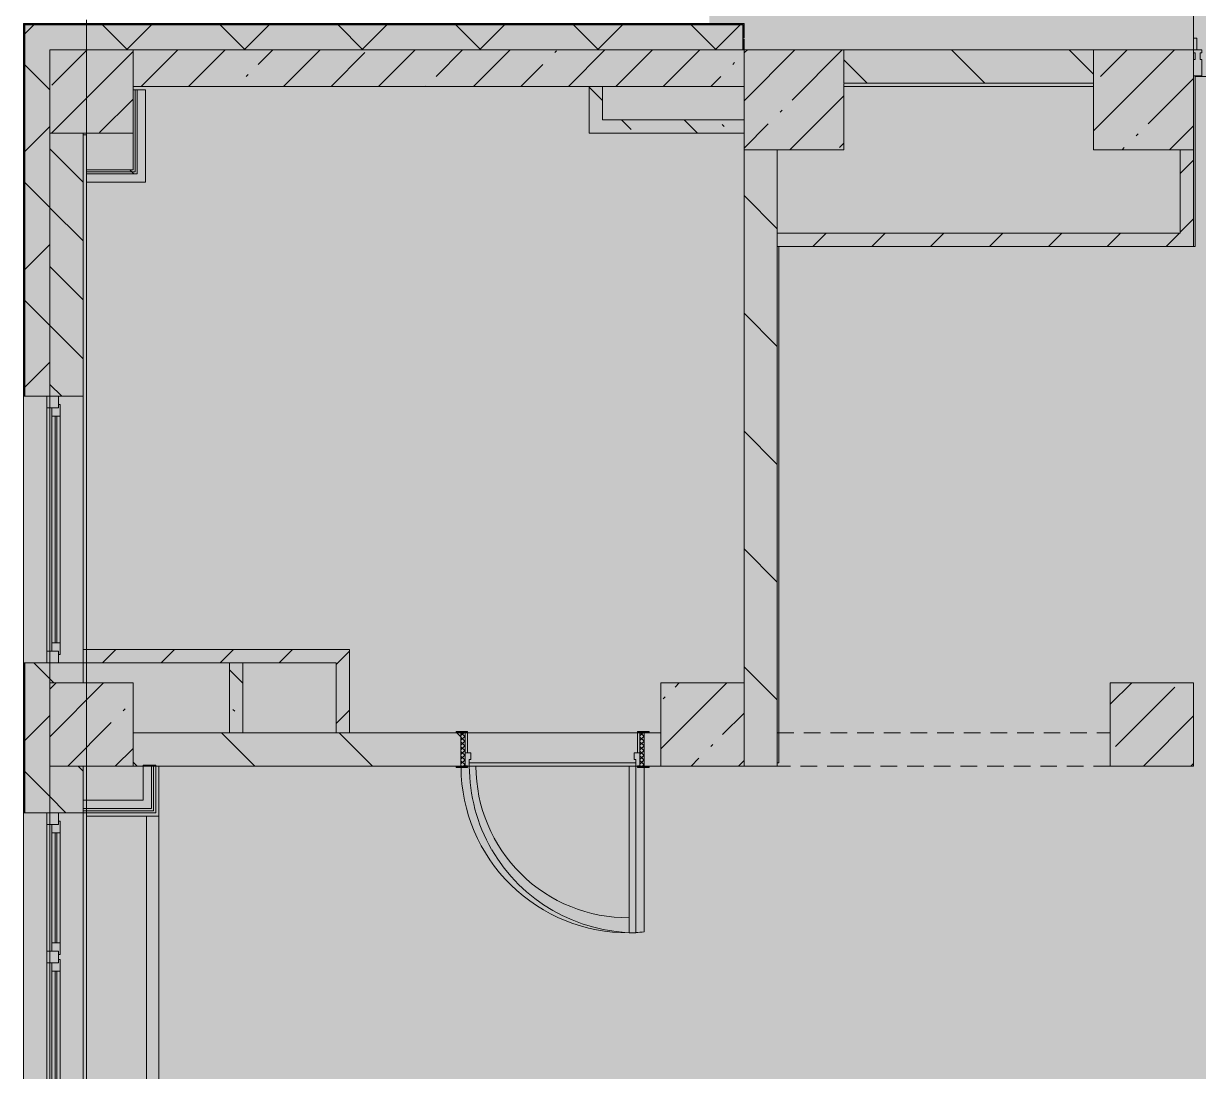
# Model space of a CAD drawing. Header units: millimetres. Extents: x -3129 to 197107, y -8553 to 29000.
# Drawn here: x 69829 to 76887, y 9067 to 15358 of the extents above; entities that cross this region are included whole.
import ezdxf

# ---------------------------------------------------------------- set-up
doc = ezdxf.new("R2010")
doc.units = ezdxf.units.MM
doc.linetypes.add('200_ШТРИХ__ш1_п0_6_', pattern=[160, 100, -60])
doc.layers.add('A-DETL-GENF-6', color=7, linetype='Continuous', lineweight=9, true_color=0xc0c0c0, transparency=0.4)
for name, color, linetype, lineweight in [('A-DETL-MBND-1', 7, '200_ШТРИХ__ш1_п0_6_', 9), ('A-WALL-6', 7, 'Continuous', 5), ('I-WALL-6', 7, 'Continuous', 5), ('S-COLS-2', 7, 'Continuous', 5), ('Оси', 7, 'Continuous', 9)]:
    doc.layers.add(name, color=color, linetype=linetype, lineweight=lineweight)
for name, color, linetype, lineweight, true_color in [('A-DOOR-3', 7, 'Continuous', 5, 0xaaaaaa), ('A-DOOR-4', 7, 'Continuous', 5, 0xe2e2e2), ('A-DOOR-5', 7, 'Continuous', 5, 0xb7b7b7), ('A-DOOR-FRAM-3', 7, 'Continuous', 5, 0xe2e2e2), ('A-DOOR-FRAM-4', 7, 'Continuous', 5, 0xaaaaaa), ('A-DOOR-FRAM-5', 7, 'Continuous', 5, 0xb7b7b7), ('A-FLOR-2', 7, 'Continuous', 5, 0xb7b7b7), ('A-GLAZ-2', 7, 'Continuous', 5, 0x737373), ('A-GLAZ-CWMG-2', 7, 'Continuous', 5, 0x737373), ('A-WALL-7', 7, 'Continuous', 9, 0x737373), ('A-WALL-8', 7, 'Continuous', 5, 0x737373), ('I-WALL-5', 7, 'Continuous', 9, 0xe7e7e7), ('I-WALL-7', 7, 'Continuous', 5, 0x737373), ('I-WALL-8', 7, 'Continuous', 5, 0x787878), ('S-COLS-1', 7, 'Continuous', 5, 0x737373)]:
    doc.layers.add(name, color=color, linetype=linetype, lineweight=lineweight, true_color=true_color)
pattern_1 = [(45, (70097.43, 0), (-285.123, 285.123), []), (45, (70382.56, 0), (-285.123, 285.123), [504.031, -100.806, 16.764, -84.042])]
pattern_2 = [(135, (70097.43, 0), (-353.553, -353.553), [])]
pattern_3 = [(45, (70097.43, 0), (-353.553, 353.553), []), (135, (70097.43, 0), (-353.553, -353.553), [])]
pattern_4 = [(45, (70097.43, 0), (-176.7767, 176.7767), [])]
pattern_5 = [(135, (70097.43, 0), (-377.17, -377.17), [533.4, -88.9, 17.78, -88.9]), (135, (70097.43, 376.94), (-377.17, -377.17), []), (50, (70097.43, 0), (637.645, -55.787), [66.675, -733.425]), (355, (70097.4, 0), (-123.35, 668.7), [53.34, -586.74]), (100.451, (70150.6, -4.65), (514.3, 612.908), [56.665, -623.315]), (46.184, (70097.4, 177.8), (948.776, -147.15), [100.01, -1100.137]), (96.636, (70176.5, 165.5), (830.91, 865.997), [85, -934.973]), (351.184, (70097.4, 177.8), (830.92, 865.99), [80.01, -880.11]), (21, (70186.33, 133.35), (530.65, -357.928), [66.675, -733.425]), (326, (70186.3, 133.35), (216.308, 644.658), [53.34, -586.74]), (71.451, (70230.55, 103.5), (746.96, 286.724), [56.665, -623.315]), (37.5, (70097.43, 0), (10.8105, 295.9426), [16.764, -562.864, 16.764, -578.866, -588.962]), (37.5, (70097.43, 0), (10.8105, 295.9426), [-1175.258, 16.764, -572.198]), (7.5, (70097.43, 0), (233.869, 350.632), [16.764, -322.834, 16.764, -549.529, -224.472]), (7.5, (70097.43, 0), (233.869, 350.632), [-905.891, 16.764, -207.708]), (327.5, (69899.19, 0), (474.568, -20.0513), [16.764, -205.486, 16.764, -676.656, -920.115]), (327.5, (69899.19, 0), (474.568, -20.0513), [-915.67, 16.764, -903.351]), (317.5, (69810.3, 0), (518.452, 88.993), [16.764, -272.161, 16.764, -443.738, -653.415]), (317.5, (69810.3, 0), (518.452, 88.993), [-749.427, 16.764, -636.65])]
pattern_6 = [(45, (70097.4, 0), (-530.33, 530.33), []), (135, (70097.4, 0), (-530.33, -530.33), [])]

# ---------------------------------------------------------------- blocks, each defined once
blk = doc.blocks.new('BSC_Колонна _Прямоугольная - 500х500-V132-2_1_1_птичка')
at = {"layer": 'S-COLS-2'}
h = blk.add_hatch(dxfattribs=at)
h.set_pattern_fill('FP_159', color=256, style=0, pattern_type=2)
h.set_pattern_definition([(45, (-140, -14950), (-285.123, 285.123), []), (45, (145.12, -14950), (-285.123, 285.123), [504.031, -100.806, 16.764, -84.042])])
h.paths.add_polyline_path([(-250, -250), (250, -250), (250, 250), (-250, 250)])
at = {"layer": 'S-COLS-1'}
for p, q in [((250, 250), (-250, 250)), ((-250, 250), (-250, -250)), ((250, -250), (250, 250)), ((-250, -250), (250, -250))]:
    blk.add_line(p, q, dxfattribs=at)
blk = doc.blocks.new('110_Дверь_СКБ_1Ст_Внутренняя1 - Д-4к_п__1100x2100h_Артистические EI30-33310874-2_1_1_птичка')
at = {"layer": 'A-DOOR-3'}
h = blk.add_hatch(dxfattribs=at)
h.set_pattern_fill('FP_13', color=256, style=0, pattern_type=2)
h.set_pattern_definition([(135, (1751.41, 164.685), (-14.14214, -14.14214), []), (225, (1751.41, 164.685), (14.14214, -14.14214), [])])
h.paths.add_polyline_path([(537.5, 100), (537.5, -100), (562.5, -100), (562.5, 100)])
at = {"layer": 'A-DOOR-4'}
h = blk.add_hatch(color=256, dxfattribs=at)
h.paths.add_polyline_path([(512.5, 100), (512.5, 60), (502.5, 60), (502.5, 20), (537.5, 20), (537.5, 100)])
h.paths.add_polyline_path([(-487.5, 100), (-512.5, 100), (-512.5, 20), (-477.5, 20), (-477.5, 60), (-487.5, 60)])
at = {"layer": 'A-DOOR-FRAM-3'}
for points in [[(-447.5, 1100), (-487.5, 1100), (-487.5, 100), (-447.5, 100), (-447.5, 935.9)], [(-567.5, 108), (-567.5, 100), (-497.5, 100), (-497.5, 108)], [(592.5, 108), (522.5, 108), (522.5, 100), (592.5, 100)], [(-497.5, 20), (-512.5, 20), (-512.5, -100), (-497.5, -100)], [(537.5, 20), (522.5, 20), (522.5, -100), (537.5, -100)], [(-567.5, -100), (-567.5, -108), (-497.5, -108), (-497.5, -100)], [(522.5, -100), (522.5, -108), (592.5, -108), (592.5, -100)]]:
    blk.add_hatch(color=256, dxfattribs=at).paths.add_polyline_path(points)
at = {"layer": 'A-DOOR-FRAM-4'}
h = blk.add_hatch(dxfattribs=at)
h.set_pattern_fill('FP_14', color=256, style=0, pattern_type=2)
h.set_pattern_definition([(45, (-371.384, 164.685), (-14.1421, 14.1421), []), (135, (-371.384, 164.685), (-14.1421, -14.1421), [])])
h.paths.add_polyline_path([(-512.5, 100), (-537.5, 100), (-537.5, -100), (-512.5, -100)])
at = {"layer": 'A-DOOR-5'}
for p, q in [((-487.5, 1100), (-487.5, 100)), ((-447.5, 1100), (-487.5, 1100)), ((-447.5, 100), (-447.5, 1100)), ((-487.5, 100), (-447.5, 100))]:
    blk.add_line(p, q, dxfattribs=at)
for start, end in [(30.12554, 90), (360, 30)]:
    blk.add_arc((-487.5, 100), 1000, start, end, dxfattribs=at)
at = {"layer": 'A-DOOR-FRAM-5'}
for p, q in [((-497.5, 108), (-567.5, 108)), ((-567.5, 108), (-567.5, 100)), ((-567.5, 100), (-497.5, 100)), ((-512.5, 100), (-537.5, 100)), ((-537.5, 100), (-537.5, -100)), ((-487.5, 100), (-512.5, 100)), ((-512.5, 100), (-512.5, 20)), ((-512.5, -100), (-512.5, 100)), ((-497.5, 100), (-512.5, 100)), ((-512.5, 100), (-512.5, 99)), ((-512.5, 99), (-497.5, 99)), ((-497.5, 100), (-497.5, 108)), ((-497.5, 99), (-497.5, 100)), ((-487.5, 60), (-487.5, 100)), ((512.5, 100), (512.5, 60)), ((537.5, 100), (512.5, 100)), ((592.5, 108), (522.5, 108)), ((522.5, 108), (522.5, 100)), ((537.5, 100), (522.5, 100)), ((522.5, 100), (522.5, 99)), ((522.5, 100), (592.5, 100)), ((522.5, 99), (537.5, 99)), ((537.5, 20), (537.5, 100)), ((562.5, 100), (537.5, 100)), ((537.5, 100), (537.5, -100)), ((537.5, 99), (537.5, 100)), ((562.5, -100), (562.5, 100)), ((592.5, 100), (592.5, 108)), ((-512.5, 20), (-477.5, 20)), ((-497.5, 20), (-512.5, 20)), ((-512.5, 20), (-512.5, -100)), ((-497.5, -100), (-497.5, 20)), ((-477.5, 60), (-487.5, 60)), ((-477.5, 20), (-477.5, 60)), ((512.5, 60), (502.5, 60)), ((502.5, 60), (502.5, 20)), ((502.5, 20), (537.5, 20)), ((537.5, 20), (522.5, 20)), ((522.5, 20), (522.5, -100)), ((537.5, -100), (537.5, 20)), ((-497.5, -100), (-567.5, -100)), ((-567.5, -100), (-567.5, -108)), ((-567.5, -108), (-497.5, -108)), ((-537.5, -100), (-512.5, -100)), ((-512.5, -100), (-497.5, -100)), ((-497.5, -108), (-497.5, -100)), ((522.5, -100), (537.5, -100)), ((592.5, -100), (522.5, -100)), ((522.5, -100), (522.5, -108)), ((522.5, -108), (592.5, -108)), ((537.5, -100), (562.5, -100)), ((592.5, -108), (592.5, -100))]:
    blk.add_line(p, q, dxfattribs=at)
blk = doc.blocks.new('BSC_Колонна _Прямоугольная - 500х500-22206884-2_1_1_птичка')
at = {"layer": 'S-COLS-2'}
h = blk.add_hatch(dxfattribs=at)
h.set_pattern_fill('FP_211', color=256, style=0, pattern_type=2)
h.set_pattern_definition([(45, (-6510, -11150), (-285.123, 285.123), []), (45, (-6224.88, -11150), (-285.123, 285.123), [504.031, -100.806, 16.764, -84.042])])
h.paths.add_polyline_path([(-250, -250), (250, -250), (250, 250), (-250, 250), (-250, 71)])
at = {"layer": 'S-COLS-1'}
for p, q in [((250, 250), (-250, 250)), ((-250, 250), (-250, -250)), ((250, -250), (250, 250)), ((-250, -250), (250, -250))]:
    blk.add_line(p, q, dxfattribs=at)
blk = doc.blocks.new('BSC_Колонна _Прямоугольная - 500х500-V198-2_1_1_птичка')
at = {"layer": 'S-COLS-2'}
h = blk.add_hatch(dxfattribs=at)
h.set_pattern_fill('FP_212', color=256, style=0, pattern_type=2)
h.set_pattern_definition([(45, (-3810, -11150), (-285.123, 285.123), []), (45, (-3524.88, -11150), (-285.123, 285.123), [504.031, -100.806, 16.764, -84.042])])
h.paths.add_polyline_path([(-250, -250), (250, -250), (250, 250), (-250, 250), (-250, 71)])
at = {"layer": 'S-COLS-1'}
for p, q in [((250, 250), (-250, 250)), ((-250, 250), (-250, -250)), ((250, -250), (250, 250)), ((-250, -250), (250, -250))]:
    blk.add_line(p, q, dxfattribs=at)
blk = doc.blocks.new('120_Окно_СКБ_1Ст - 120_Окно_СКБ_1Ст_1600х2500_h_ 2-22959204-2_1_1_птичка')
at = {"layer": 'A-GLAZ-2'}
for p, q in [((-800, -127), (-800, -57)), ((-800, -57), (-730, -57)), ((800, -57), (-800, -57)), ((-730, -57), (-730, -127)), ((730, -127), (730, -57)), ((730, -57), (800, -57)), ((800, -57), (800, -127)), ((-730, -127), (-800, -127)), ((-800, -127), (-750, -127)), ((-730, -127), (-750, -127)), ((-750, -127), (-750, -137)), ((-750, -137), (750, -137)), ((750, -137), (-750, -137)), ((730, -87), (-730, -87)), ((-730, -87), (-730, -127)), ((-680, -137), (-680, -87)), ((-680, -107), (680, -107)), ((680, -117), (-680, -117)), ((680, -137), (680, -87)), ((730, -127), (730, -87)), ((800, -127), (730, -127)), ((750, -127), (730, -127)), ((750, -127), (800, -127)), ((750, -137), (750, -127))]:
    blk.add_line(p, q, dxfattribs=at)
blk = doc.blocks.new('120_Окно_СКБ_2Ст - 120_Окно_СКБ_2Ст 2100х2500 _мал створка справа_-22445857-2_1_1_птичка')
at = {"layer": 'A-GLAZ-2'}
for p, q in [((-1050, -127), (-1050, -57)), ((-1050, -57), (-980, -57)), ((1050, -57), (-1050, -57)), ((-980, -57), (-980, -127)), ((150, -127), (150, -57)), ((150, -57), (220, -57)), ((220, -57), (220, -127)), ((980, -127), (980, -57)), ((980, -57), (1050, -57)), ((1050, -57), (1050, -127)), ((-980, -127), (-1050, -127)), ((-1050, -127), (-1000, -127)), ((-980, -127), (-1000, -127)), ((-1000, -127), (-1000, -137)), ((-1000, -137), (170, -137)), ((170, -137), (-1000, -137)), ((150, -87), (-980, -87)), ((-980, -87), (-980, -127)), ((-930, -137), (-930, -87)), ((-930, -107), (100, -107)), ((100, -117), (-930, -117)), ((100, -137), (100, -87)), ((150, -127), (150, -87)), ((220, -127), (150, -127)), ((170, -127), (150, -127)), ((170, -127), (200, -127)), ((170, -137), (170, -127)), ((220, -127), (200, -127)), ((200, -127), (200, -137)), ((200, -137), (1000, -137)), ((1000, -137), (200, -137)), ((980, -87), (220, -87)), ((220, -87), (220, -127)), ((270, -137), (270, -87)), ((270, -107), (930, -107)), ((930, -117), (270, -117)), ((930, -137), (930, -87)), ((980, -127), (980, -87)), ((1050, -127), (980, -127)), ((1000, -127), (980, -127)), ((1000, -127), (1050, -127)), ((1000, -137), (1000, -127))]:
    blk.add_line(p, q, dxfattribs=at)
blk = doc.blocks.new('BSC_Колонна _Прямоугольная - 500х500-V207-2_1_1_птичка')
at = {"layer": 'S-COLS-2'}
h = blk.add_hatch(dxfattribs=at)
h.set_pattern_fill('FP_220', color=256, style=0, pattern_type=2)
h.set_pattern_definition([(45, (-140, -11150), (-285.123, 285.123), []), (45, (145.12, -11150), (-285.123, 285.123), [504.031, -100.806, 16.764, -84.042])])
h.paths.add_polyline_path([(-250, -250), (250, -250), (250, 250), (-250, 250), (-250, 71)])
at = {"layer": 'S-COLS-1'}
for p, q in [((250, 250), (-250, 250)), ((-250, 250), (-250, -250)), ((250, -250), (250, 250)), ((-250, -250), (250, -250))]:
    blk.add_line(p, q, dxfattribs=at)
blk = doc.blocks.new('Прямоугольный импост - Импост структурный с накладкой - 160мм-23997897-2_1_1_птичка')
at = {"layer": 'A-GLAZ-CWMG-2'}
for p, q in [((0, 140), (-50, 140)), ((-50, 140), (-50, 40)), ((0, 40), (0, 140)), ((-50, 40), (-40, 40)), ((-40, 0), (-50, 0)), ((-50, 0), (-50, -17)), ((-40, 40), (-40, 0)), ((-10, 0), (-10, 40)), ((-10, 40), (0, 40)), ((0, 0), (-10, 0)), ((0, -17), (0, 0)), ((-50, -17), (0, -17))]:
    blk.add_line(p, q, dxfattribs=at)
blk = doc.blocks.new('Зашивка приборов отопления42 - Зашивка приборов отопления-33374801-2_1_1_птичка')
at = {"layer": 'A-WALL-8'}
for p, q in [((37471.9, 23439), (35371.9, 23439)), ((37471.9, 23079), (37471.9, 23439)), ((35371.9, 23079), (37471.9, 23079)), ((37471.9, 23079), (35371.9, 23079)), ((37471.9, 23004), (37471.9, 23079)), ((35371.9, 23004), (37471.9, 23004))]:
    blk.add_line(p, q, dxfattribs=at)

msp = doc.modelspace()

# ---------------------------------------------------------------- hatches: boundary and pattern name
at = {"layer": 'A-DETL-GENF-6'}
msp.add_hatch(color=256, dxfattribs=at).paths.add_polyline_path([(103272.5, -280), (108857.4, -280), (108857.4, 23777.7), (103957.4, 23777.7), (103957.4, 27350), (73949.4, 27350), (73949.4, 15358), (69829.4, 15358), (69829.4, -280), (102344.9, -280)])
at = {"layer": 'A-WALL-6'}
h = msp.add_hatch(dxfattribs=at)
h.set_pattern_fill('FP_124', color=256, style=0, pattern_type=2)
h.set_pattern_definition(pattern_3)
h.paths.add_polyline_path([(69876.9, -100), (69987.4, -100), (69987.4, 5220), (69837.4, 5220), (69837.4, -100)])
h.paths.add_polyline_path([(69987.4, 7320), (69987.4, 8520), (69837.4, 8520), (69837.4, 7320)])
h.paths.add_polyline_path([(69881.7, 10620), (69987.4, 10620), (69987.4, 11520), (69837.4, 11520), (69837.4, 10620)])
h.paths.add_polyline_path([(69881.7, 13120), (69987.4, 13120), (69987.4, 15350), (69837.4, 15350), (69837.4, 13120)])
h = msp.add_hatch(dxfattribs=at)
h.set_pattern_fill('FP_124', color=256, style=0, pattern_type=2)
h.set_pattern_definition(pattern_3)
h.paths.add_polyline_path([(74149.4, 15200), (74149.4, 15350), (69987.4, 15350), (69987.4, 15200), (73949.4, 15200)])
h = msp.add_hatch(dxfattribs=at)
h.set_pattern_fill('FP_134', color=256, style=0, pattern_type=2)
h.set_pattern_definition([(135, (70097.43, 0), (-176.7767, -176.7767), [])])
h.paths.add_polyline_path([(70187.4, 7900), (70187.4, 8520), (69987.4, 8520), (69987.4, 7900)])
h.paths.add_polyline_path([(69987.4, 10620), (70187.4, 10620), (70187.4, 10900), (69987.4, 10900), (69987.4, 10642.6)])
h.paths.add_polyline_path([(69987.4, 11400), (70187.4, 11400), (70187.4, 11520), (69987.4, 11520)])
h.paths.add_polyline_path([(70187.4, 13120), (70187.4, 14700), (69987.4, 14700), (69987.4, 13120)])
at = {"layer": 'I-WALL-5'}
for points in [[(70562.4, 14405), (70562.4, 14960), (70512.4, 14960), (70512.4, 14405)], [(70512.4, 14405), (70512.4, 14455), (70207.4, 14455), (70207.4, 14405), (70487.4, 14405)], [(70598.4, 10695), (70598.4, 10905), (70548.4, 10905), (70548.4, 10695)], [(70187.4, 10645), (70598.4, 10645), (70598.4, 10695), (70187.4, 10695)]]:
    msp.add_hatch(color=256, dxfattribs=at).paths.add_polyline_path(points)
at = {"layer": 'I-WALL-6'}
h = msp.add_hatch(dxfattribs=at)
h.set_pattern_fill('FP_132', color=256, style=0, pattern_type=2)
h.set_pattern_definition(pattern_1)
h.paths.add_polyline_path([(73307.4, 14980), (74157.4, 14980), (74157.4, 15200), (70487.4, 15200), (70487.4, 14980), (73227.4, 14980)])
h = msp.add_hatch(dxfattribs=at)
h.set_pattern_fill('FP_135', color=256, style=0, pattern_type=2)
h.set_pattern_definition(pattern_2)
h.paths.add_polyline_path([(76257.4, 15000), (76257.4, 15200), (74757.4, 15200), (74757.4, 15000), (75446.9, 15000)])
h = msp.add_hatch(dxfattribs=at)
h.set_pattern_fill('FP_135', color=256, style=0, pattern_type=2)
h.set_pattern_definition(pattern_2)
h.paths.add_polyline_path([(74357.4, 10900), (74357.4, 14600), (74157.4, 14600), (74157.4, 10900)])
h = msp.add_hatch(dxfattribs=at)
h.set_pattern_fill('FP_136', color=256, style=0, pattern_type=2)
h.set_pattern_definition(pattern_4)
h.paths.add_polyline_path([(76857.4, 14100), (76857.4, 14600), (76777.4, 14600), (76777.4, 14100)])
h = msp.add_hatch(dxfattribs=at)
h.set_pattern_fill('FP_228', color=256, style=0, pattern_type=2)
h.set_pattern_definition(pattern_6)
h.paths.add_polyline_path([(70207.4, 14467.5), (70487.4, 14467.5), (70487.4, 14480), (70207.4, 14480)])
h = msp.add_hatch(dxfattribs=at)
h.set_pattern_fill('FP_228', color=256, style=0, pattern_type=2)
h.set_pattern_definition(pattern_6)
h.paths.add_polyline_path([(70207.4, 14455), (70499.9, 14455), (70499.9, 14467.5), (70207.4, 14467.5)])
h = msp.add_hatch(dxfattribs=at)
h.set_pattern_fill('FP_136', color=256, style=0, pattern_type=2)
h.set_pattern_definition(pattern_4)
h.paths.add_polyline_path([(76374.4, 14020), (76857.4, 14020), (76857.4, 14100), (74357.4, 14100), (74357.4, 14020), (74519.3, 14020)])
h = msp.add_hatch(dxfattribs=at)
h.set_pattern_fill('FP_136', color=256, style=0, pattern_type=2)
h.set_pattern_definition(pattern_4)
h.paths.add_polyline_path([(71787.4, 11520), (71787.4, 11600), (70187.4, 11600), (70187.4, 11520), (71707.4, 11520)])
h = msp.add_hatch(dxfattribs=at)
h.set_pattern_fill('FP_136', color=256, style=0, pattern_type=2)
h.set_pattern_definition(pattern_4)
h.paths.add_polyline_path([(71787.4, 11100), (71787.4, 11520), (71707.4, 11520), (71707.4, 11100)])
h = msp.add_hatch(dxfattribs=at)
h.set_pattern_fill('FP_135', color=256, style=0, pattern_type=2)
h.set_pattern_definition(pattern_2)
h.paths.add_polyline_path([(70809.3, 10900), (72457.4, 10900), (72457.4, 11100), (70487.4, 11100), (70487.4, 10900)])
h.paths.add_polyline_path([(73657.4, 10900), (73657.4, 11100), (73557.4, 11100), (73557.4, 10900), (73587.4, 10900)])
at = {"layer": 'I-WALL-8'}
h = msp.add_hatch(dxfattribs=at)
h.set_pattern_fill('FP_143', color=256, style=0, pattern_type=2)
h.set_pattern_definition(pattern_5)
h.paths.add_polyline_path([(73307.4, 14700.7), (73307.4, 14980), (73227.4, 14980), (73227.4, 14700.7)])
h = msp.add_hatch(dxfattribs=at)
h.set_pattern_fill('FP_143', color=256, style=0, pattern_type=2)
h.set_pattern_definition(pattern_5)
h.paths.add_polyline_path([(73776.3, 14700.7), (74157.4, 14700.7), (74157.4, 14780.7), (73307.4, 14780.7), (73307.4, 14700.7), (73591.8, 14700.7)])
h = msp.add_hatch(dxfattribs=at)
h.set_pattern_fill('FP_143', color=256, style=0, pattern_type=2)
h.set_pattern_definition(pattern_5)
h.paths.add_polyline_path([(71147.4, 11100), (71147.4, 11520), (71067.4, 11520), (71067.4, 11100)])
at = {"layer": 'S-COLS-2'}
h = msp.add_hatch(dxfattribs=at)
h.set_pattern_fill('FP_132', color=256, style=0, pattern_type=2)
h.set_pattern_definition(pattern_1)
h.paths.add_polyline_path([(74757.4, 14600), (74757.4, 15200), (74157.4, 15200), (74157.4, 14600), (74519.3, 14600)])
h = msp.add_hatch(dxfattribs=at)
h.set_pattern_fill('FP_132', color=256, style=0, pattern_type=2)
h.set_pattern_definition(pattern_1)
h.paths.add_polyline_path([(76857.4, 14600), (76857.4, 15200), (76257.4, 15200), (76257.4, 14600), (76374.4, 14600)])

# ---------------------------------------------------------------- linework, layer by layer
at = {"layer": 'A-DETL-MBND-1'}
for p, q in [((76857.4, 15270), (76877.4, 15270)), ((76877.4, 15200), (76877.4, 15270)), ((74357.4, 11100), (76357.4, 11100)), ((76357.4, 10900), (74357.4, 10900))]:
    msp.add_line(p, q, dxfattribs=at)
at = {"layer": 'A-FLOR-2'}
for p, q in [((76857.4, 15200), (76857.4, 20770)), ((83807.4, 15040), (76867.4, 15040)), ((76867.4, 15040), (76867.4, 14020)), ((76257.4, 14980), (74757.4, 14980)), ((74367.4, 14020), (74367.4, 10920)), ((76867.4, 14020), (76857.4, 14020)), ((70642.4, 10900), (70642.4, 10600)), ((72547.4, 10899), (72497.4, 10899)), ((73507.4, 10920), (72507.4, 10920)), ((73557.4, 9905), (73557.4, 10892)), ((74367.4, 10920), (74357.4, 10920))]:
    msp.add_line(p, q, dxfattribs=at)
for radius, start, end in [(1000, 180.45922, 270.57477), (910, 180.06296, 270.62964), (1000, 272.87006, 275.73917)]:
    msp.add_arc((73457.4, 10900), radius, start, end, dxfattribs=at)
at = {"layer": 'A-WALL-7'}
for p, q in [((69987.4, 15358), (69834.4, 15358)), ((74152.4, 15353), (69834.4, 15353)), ((69834.4, 15353), (69834.4, 13120)), ((74149.4, 15350), (69837.4, 15350)), ((69837.4, 15350), (69837.4, 13120)), ((74149.4, 15270.2), (74149.4, 15350)), ((74152.4, 15270.2), (74152.4, 15353)), ((74149.4, 15200), (74149.4, 15268.4)), ((74152.4, 15200), (74152.4, 15267.1)), ((73307.4, 14980), (73227.4, 14980)), ((70499.9, 14467.5), (70499.9, 14960)), ((70512.4, 14455), (70512.4, 14960)), ((69987.4, 14700), (69987.4, 13120)), ((70207.4, 14467.5), (70499.9, 14467.5)), ((70207.4, 14455), (70512.4, 14455)), ((74357.4, 14100), (74357.4, 14020)), ((69834.4, 11520), (69834.4, 10620)), ((69837.4, 11520), (69837.4, 10620)), ((69987.4, 11520), (69987.4, 11400)), ((71147.4, 11520), (71067.4, 11520)), ((71067.4, 11100), (71147.4, 11100)), ((71707.4, 11100), (71787.4, 11100)), ((69987.4, 10900), (69987.4, 10620)), ((70598.4, 10905), (70598.4, 10645)), ((70610.9, 10905), (70610.9, 10632.5)), ((70598.4, 10645), (70187.4, 10645)), ((70610.9, 10632.5), (70187.4, 10632.5))]:
    msp.add_line(p, q, dxfattribs=at)
at = {"layer": 'A-WALL-8'}
for p, q in [((74157.4, 15358), (69829.4, 15358)), ((69829.4, 15358), (69829.4, -258)), ((74157.4, 15270.2), (74157.4, 15358)), ((74157.4, 15200), (74157.4, 15264.8)), ((70187.4, 11600), (70187.4, 14700)), ((69829.4, 13120), (70187.4, 13120)), ((70187.4, 11520), (69829.4, 11520)), ((70187.4, 11400), (70187.4, 11520)), ((70187.4, 10900), (70187.4, 8500)), ((69829.4, 10620), (70187.4, 10620))]:
    msp.add_line(p, q, dxfattribs=at)
at = {"layer": 'I-WALL-7'}
for p, q in [((74157.4, 15200), (70487.4, 15200)), ((74157.4, 14980), (74157.4, 15200)), ((76257.4, 15200), (74757.4, 15200)), ((74757.4, 15200), (74757.4, 15000)), ((76257.4, 15000), (76257.4, 15200)), ((70487.4, 14980), (73227.4, 14980)), ((73227.4, 14980), (73227.4, 14700.7)), ((73307.4, 14980), (74157.4, 14980)), ((73307.4, 14780.7), (73307.4, 14980)), ((74757.4, 15000), (76257.4, 15000)), ((70562.4, 14960), (70487.4, 14960)), ((70562.4, 14405), (70562.4, 14960)), ((74157.4, 14780.7), (73307.4, 14780.7)), ((74157.4, 14700.7), (74157.4, 14780.7)), ((70207.4, 14690), (70187.4, 14690)), ((70207.4, 14690), (70207.4, 11600)), ((70487.4, 14700), (70487.4, 14480)), ((73227.4, 14700.7), (74157.4, 14700.7)), ((74157.4, 14600), (74157.4, 11400)), ((74357.4, 14600), (74157.4, 14600)), ((74357.4, 14100), (74357.4, 14600)), ((76857.4, 14600), (76777.4, 14600)), ((76777.4, 14600), (76777.4, 14100)), ((76857.4, 14020), (76857.4, 14600)), ((70487.4, 14480), (70207.4, 14480)), ((70207.4, 14405), (70562.4, 14405)), ((76777.4, 14100), (74357.4, 14100)), ((74357.4, 10900), (74357.4, 14020)), ((74357.4, 14020), (76857.4, 14020)), ((69987.4, 11520), (69987.4, 13120)), ((71787.4, 11600), (70187.4, 11600)), ((70187.4, 11600), (70187.4, 11520)), ((71787.4, 11100), (71787.4, 11600)), ((70187.4, 11520), (71067.4, 11520)), ((70207.4, 11520), (70207.4, 11400)), ((71067.4, 11520), (71067.4, 11100)), ((71147.4, 11520), (71707.4, 11520)), ((71147.4, 11100), (71147.4, 11520)), ((71707.4, 11520), (71707.4, 11100)), ((71067.4, 11100), (70487.4, 11100)), ((71707.4, 11100), (71147.4, 11100)), ((72427.4, 11100), (71787.4, 11100)), ((72497.4, 11100), (73517.4, 11100)), ((73657.4, 11100), (73587.4, 11100)), ((70207.4, 10900), (70207.4, 10695)), ((70487.4, 10900), (72427.4, 10900)), ((70623.4, 10905), (70548.4, 10905)), ((70548.4, 10905), (70548.4, 10695)), ((70623.4, 10620), (70623.4, 10905)), ((73467.4, 10900), (72507.4, 10900)), ((73587.4, 10900), (73657.4, 10900)), ((74157.4, 10900), (74357.4, 10900)), ((70548.4, 10695), (70187.4, 10695)), ((69987.4, 8520), (69987.4, 10620)), ((70187.4, 10620), (70623.4, 10620)), ((70207.4, 10620), (70207.4, 8500))]:
    msp.add_line(p, q, dxfattribs=at)
at = {"layer": 'S-COLS-1'}
for p, q in [((74757.4, 15200), (74157.4, 15200)), ((74157.4, 15200), (74157.4, 14600)), ((74757.4, 15000), (74757.4, 15200)), ((76857.4, 15200), (76257.4, 15200)), ((76257.4, 15200), (76257.4, 14600)), ((76857.4, 14600), (76857.4, 15200)), ((74757.4, 14600), (74757.4, 14996)), ((74157.4, 14600), (74357.4, 14600)), ((74357.4, 14600), (74757.4, 14600)), ((76257.4, 14600), (76857.4, 14600))]:
    msp.add_line(p, q, dxfattribs=at)
at = {"layer": 'Оси'}
msp.add_line((70207.4, 5439), (70207.4, 15380), dxfattribs=at)

# ---------------------------------------------------------------- block references
at = {"layer": 'A-DOOR-5', "rotation": 180}
msp.add_blockref('110_Дверь_СКБ_1Ст_Внутренняя1 - Д-4к_п__1100x2100h_Артистические EI30-33310874-2_1_1_птичка', (73019.9, 11000), dxfattribs=at)
at = {"layer": 'A-GLAZ-2', "rotation": 89.99999999999993}
for name, p in [('120_Окно_СКБ_1Ст - 120_Окно_СКБ_1Ст_1600х2500_h_ 2-22959204-2_1_1_птичка', (69912.4, 12320)), ('120_Окно_СКБ_2Ст - 120_Окно_СКБ_2Ст 2100х2500 _мал створка справа_-22445857-2_1_1_птичка', (69912.4, 9570))]:
    msp.add_blockref(name, p, dxfattribs=at)
at = {"layer": 'A-GLAZ-CWMG-2', "rotation": 180}
msp.add_blockref('Прямоугольный импост - Импост структурный с накладкой - 160мм-23997897-2_1_1_птичка', (76857.4, 15183), dxfattribs=at)
at = {"layer": 'A-WALL-8', "rotation": 90.0000000000001}
msp.add_blockref('Зашивка приборов отопления42 - Зашивка приборов отопления-33374801-2_1_1_птичка', (93646.4, -26871.9), dxfattribs=at)
at = {"layer": 'S-COLS-1'}
for name, p in [('BSC_Колонна _Прямоугольная - 500х500-V132-2_1_1_птичка', (70237.4, 14950)), ('BSC_Колонна _Прямоугольная - 500х500-V207-2_1_1_птичка', (70237.4, 11150)), ('BSC_Колонна _Прямоугольная - 500х500-V198-2_1_1_птичка', (73907.4, 11150)), ('BSC_Колонна _Прямоугольная - 500х500-22206884-2_1_1_птичка', (76607.4, 11150))]:
    msp.add_blockref(name, p, dxfattribs=at)

doc.saveas('drawing.dxf')
